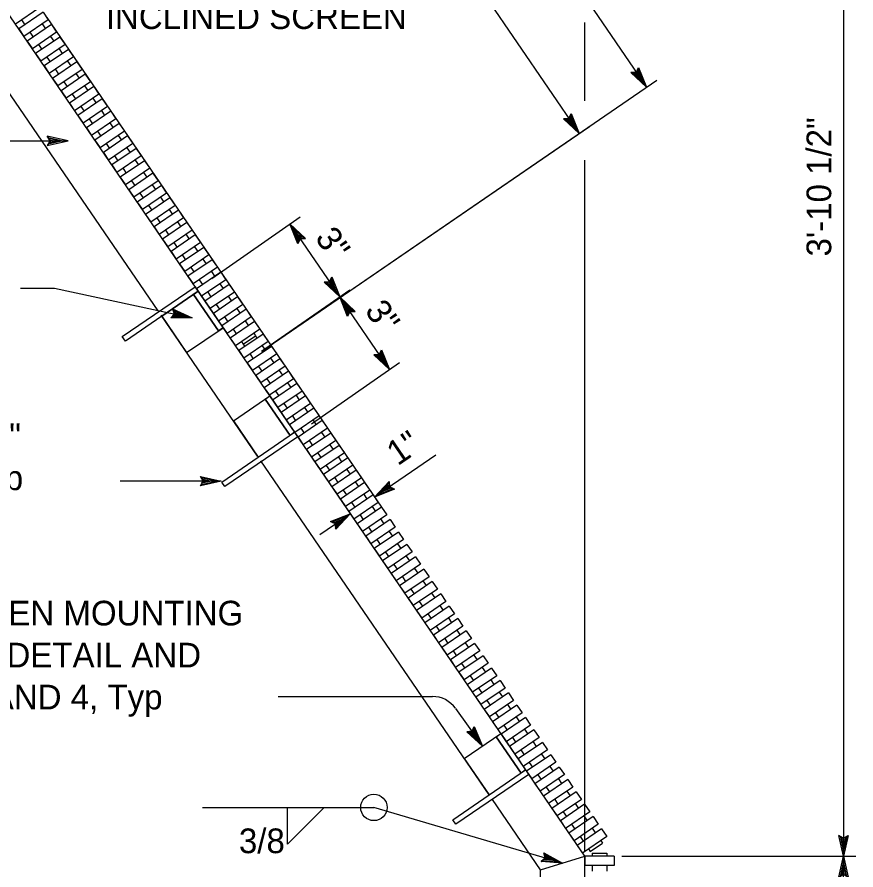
# Model space of a CAD drawing. Extents: x -893 to 867, y -474 to 712.
# Drawn here: x 206.9 to 444.6, y 83.2 to 325 of the extents above; entities that cross this region are included whole.
import ezdxf

# ---------------------------------------------------------------- set-up
doc = ezdxf.new("R2010")
doc.units = 0
doc.layers.add('df_DETAIL-anno', color=7, linetype='Continuous')

msp = doc.modelspace()

# ---------------------------------------------------------------- linework, layer by layer
at = {"layer": 'df_DETAIL-anno'}
for p, q in [((216.02, 552.8), (385.32, 305.13)), ((367.79, 87.05), (102.64, 474.95)), ((441.15, 474.95), (441.15, 87.05)), ((246.9, 241.76), (106.87, 446.61)), ((281.58, 415.86), (366.23, 292.03)), ((213.36, 327.75), (206.48, 323.04)), ((214.29, 326.38), (207.41, 321.68)), ((208.2, 324.22), (209.13, 322.86)), ((215.75, 324.24), (208.87, 319.53)), ((214.29, 326.38), (215.75, 324.24)), ((215.33, 324.86), (310.23, 186.03)), ((207.41, 321.68), (208.87, 319.53)), ((216.68, 322.87), (209.81, 318.17)), ((214.03, 323.06), (214.97, 321.7)), ((216.68, 322.87), (218.15, 320.73)), ((367.79, 301.23), (367.79, 323.5)), ((210.59, 320.71), (211.53, 319.35)), ((218.15, 320.73), (211.27, 316.03)), ((219.08, 319.37), (212.2, 314.66)), ((216.43, 319.55), (217.36, 318.19)), ((219.08, 319.37), (220.55, 317.22)), ((209.81, 318.17), (211.27, 316.03)), ((212.99, 317.2), (213.92, 315.84)), ((220.55, 317.22), (213.67, 312.52)), ((212.2, 314.66), (213.67, 312.52)), ((221.48, 315.86), (214.6, 311.16)), ((218.83, 316.04), (219.76, 314.68)), ((221.48, 315.86), (222.95, 313.71)), ((215.39, 313.69), (216.32, 312.33)), ((222.95, 313.71), (216.07, 309.01)), ((223.88, 312.35), (217, 307.65)), ((221.23, 312.54), (222.16, 311.17)), ((223.88, 312.35), (225.35, 310.2)), ((214.6, 311.16), (216.07, 309.01)), ((217.79, 310.18), (218.72, 308.82)), ((225.35, 310.2), (218.47, 305.5)), ((217, 307.65), (218.47, 305.5)), ((226.28, 308.84), (219.4, 304.14)), ((223.63, 309.03), (224.56, 307.67)), ((226.28, 308.84), (227.74, 306.69)), ((220.19, 306.68), (221.12, 305.31)), ((227.74, 306.69), (220.87, 301.99)), ((228.68, 305.33), (221.8, 300.63)), ((226.02, 305.52), (226.96, 304.16)), ((228.68, 305.33), (230.14, 303.19)), ((276.26, 230.25), (388.2, 307.12)), ((219.4, 304.14), (220.87, 301.99)), ((222.59, 303.17), (223.52, 301.81)), ((230.14, 303.19), (223.26, 298.48)), ((221.8, 300.63), (223.26, 298.48)), ((231.07, 301.82), (224.19, 297.12)), ((228.42, 302.01), (229.35, 300.65)), ((231.07, 301.82), (232.54, 299.68)), ((224.98, 299.66), (225.91, 298.3)), ((232.54, 299.68), (225.66, 294.97)), ((233.47, 298.32), (226.59, 293.61)), ((230.82, 298.5), (231.75, 297.14)), ((233.47, 298.32), (234.94, 296.17)), ((224.19, 297.12), (225.66, 294.97)), ((227.38, 296.15), (228.31, 294.79)), ((234.94, 296.17), (228.06, 291.47)), ((226.59, 293.61), (228.06, 291.47)), ((235.87, 294.81), (228.99, 290.1)), ((229.78, 292.64), (230.71, 291.28)), ((237.34, 292.66), (230.46, 287.96)), ((233.22, 294.99), (234.15, 293.63)), ((235.87, 294.81), (237.34, 292.66)), ((276.26, 230.25), (369.12, 294.01)), ((238.27, 291.3), (231.39, 286.6)), ((235.62, 291.48), (236.55, 290.12)), ((238.27, 291.3), (239.74, 289.15)), ((185.77, 289.95), (221.4, 289.95)), ((228.99, 290.1), (230.46, 287.96)), ((232.18, 289.13), (233.11, 287.77)), ((239.74, 289.15), (232.86, 284.45)), ((240.67, 287.79), (233.79, 283.09)), ((238.02, 287.98), (238.95, 286.61)), ((240.67, 287.79), (242.13, 285.64)), ((231.39, 286.6), (232.86, 284.45)), ((234.58, 285.63), (235.51, 284.26)), ((242.13, 285.64), (235.25, 280.94)), ((233.79, 283.09), (235.25, 280.94)), ((243.06, 284.28), (236.19, 279.58)), ((240.41, 284.47), (241.34, 283.11)), ((243.06, 284.28), (244.53, 282.14)), ((367.79, 88.54), (367.79, 284.49)), ((236.97, 282.12), (237.9, 280.75)), ((244.53, 282.14), (237.65, 277.43)), ((245.46, 280.77), (238.58, 276.07)), ((242.81, 280.96), (243.74, 279.6)), ((245.46, 280.77), (246.93, 278.63)), ((236.19, 279.58), (237.65, 277.43)), ((239.37, 278.61), (240.3, 277.25)), ((246.93, 278.63), (240.05, 273.92)), ((238.58, 276.07), (240.05, 273.92)), ((247.86, 277.26), (240.98, 272.56)), ((245.21, 277.45), (246.14, 276.09)), ((247.86, 277.26), (249.33, 275.12)), ((241.77, 275.1), (242.7, 273.74)), ((249.33, 275.12), (242.45, 270.42)), ((250.26, 273.76), (243.38, 269.05)), ((247.61, 273.94), (248.54, 272.58)), ((250.26, 273.76), (251.73, 271.61)), ((240.98, 272.56), (242.45, 270.42)), ((244.17, 271.59), (245.1, 270.23)), ((251.73, 271.61), (244.85, 266.91)), ((243.38, 269.05), (244.85, 266.91)), ((252.66, 270.25), (245.78, 265.55)), ((250.01, 270.43), (250.94, 269.07)), ((252.66, 270.25), (254.12, 268.1)), ((246.57, 268.08), (247.5, 266.72)), ((254.12, 268.1), (247.24, 263.4)), ((255.06, 266.74), (248.18, 262.04)), ((252.4, 266.93), (253.34, 265.56)), ((255.06, 266.74), (256.52, 264.59)), ((262.13, 250.92), (287.13, 268.35)), ((284.26, 266.35), (298.36, 245.71)), ((245.78, 265.55), (247.24, 263.4)), ((248.96, 264.57), (249.9, 263.21)), ((256.52, 264.59), (249.64, 259.89)), ((248.18, 262.04), (249.64, 259.89)), ((257.45, 263.23), (250.57, 258.53)), ((254.8, 263.42), (255.73, 262.06)), ((257.45, 263.23), (258.92, 261.08)), ((251.36, 261.07), (252.29, 259.7)), ((258.92, 261.08), (252.04, 256.38)), ((259.85, 259.72), (252.97, 255.02)), ((257.2, 259.91), (258.13, 258.55)), ((259.85, 259.72), (261.32, 257.58)), ((250.57, 258.53), (252.04, 256.38)), ((253.76, 257.56), (254.69, 256.2)), ((261.32, 257.58), (254.44, 252.87)), ((259.6, 256.4), (260.53, 255.04)), ((252.97, 255.02), (254.44, 252.87)), ((262.25, 256.21), (255.37, 251.51)), ((256.16, 254.05), (257.09, 252.69)), ((263.72, 254.07), (256.84, 249.37)), ((262.25, 256.21), (263.72, 254.07)), ((264.65, 252.71), (257.77, 248)), ((262, 252.89), (262.93, 251.53)), ((264.65, 252.71), (266.12, 250.56)), ((255.37, 251.51), (256.84, 249.37)), ((258.56, 250.54), (259.49, 249.18)), ((266.12, 250.56), (259.24, 245.86)), ((267.05, 249.2), (260.17, 244.49)), ((264.4, 249.38), (265.33, 248.02)), ((267.05, 249.2), (268.51, 247.05)), ((236.75, 234.45), (257.39, 248.56)), ((258.27, 247.27), (237.63, 233.16)), ((247.95, 240.22), (258.27, 247.27)), ((257.39, 248.56), (258.27, 247.27)), ((257.77, 248), (259.24, 245.86)), ((258.27, 247.27), (265.32, 236.95)), ((260.96, 247.03), (261.89, 245.67)), ((268.51, 247.05), (261.63, 242.35)), ((276.24, 230.28), (301.23, 247.71)), ((276.24, 230.28), (301.23, 247.71)), ((256.98, 246.39), (264.03, 236.07)), ((260.17, 244.49), (261.63, 242.35)), ((269.44, 245.69), (262.56, 240.99)), ((266.79, 245.88), (267.72, 244.51)), ((269.44, 245.69), (270.91, 243.54)), ((312.47, 225.07), (298.36, 245.71)), ((263.35, 243.52), (264.28, 242.16)), ((270.91, 243.54), (264.03, 238.84)), ((271.84, 242.18), (264.96, 237.48)), ((269.19, 242.37), (270.12, 241)), ((271.84, 242.18), (273.31, 240.03)), ((275.11, 200.48), (247.78, 240.47)), ((247.95, 240.22), (255, 229.9)), ((262.56, 240.99), (264.03, 238.84)), ((265.75, 240.02), (266.68, 238.65)), ((273.31, 240.03), (266.43, 235.33)), ((264.96, 237.48), (266.43, 235.33)), ((274.24, 238.67), (267.36, 233.97)), ((271.59, 238.86), (272.52, 237.5)), ((274.24, 238.67), (275.71, 236.53)), ((255, 229.9), (265.32, 236.95)), ((268.15, 236.51), (269.08, 235.14)), ((275.71, 236.53), (268.83, 231.82)), ((276.65, 235.15), (269.77, 230.45)), ((271.02, 232.31), (274.46, 234.66)), ((273.99, 235.35), (274.46, 234.66)), ((274.46, 234.66), (274.93, 233.97)), ((276.65, 235.15), (278.12, 233)), ((237.63, 233.16), (236.75, 234.45)), ((267.36, 233.97), (268.83, 231.82)), ((270.55, 233), (271.02, 232.31)), ((271.02, 232.31), (271.49, 231.62)), ((278.12, 233), (271.24, 228.3)), ((269.77, 230.45), (271.24, 228.3)), ((279.05, 231.64), (272.17, 226.94)), ((276.4, 231.83), (277.33, 230.47)), ((279.05, 231.64), (280.51, 229.49)), ((272.96, 229.48), (273.89, 228.11)), ((280.51, 229.49), (273.63, 224.79)), ((281.44, 228.13), (274.57, 223.43)), ((278.79, 228.32), (279.73, 226.96)), ((281.44, 228.13), (282.91, 225.99)), ((271.93, 227.28), (271.93, 227.28)), ((272.17, 226.94), (273.63, 224.79)), ((275.35, 225.97), (276.29, 224.61)), ((282.91, 225.99), (276.03, 221.28)), ((290.35, 209.64), (315.34, 227.07)), ((274.57, 223.43), (276.03, 221.28)), ((283.84, 224.62), (276.96, 219.92)), ((281.19, 224.81), (282.12, 223.45)), ((283.84, 224.62), (285.31, 222.48)), ((277.75, 222.46), (278.68, 221.1)), ((285.31, 222.48), (278.43, 217.77)), ((286.24, 221.12), (279.36, 216.41)), ((283.59, 221.3), (284.52, 219.94)), ((286.24, 221.12), (287.71, 218.97)), ((276.96, 219.92), (278.43, 217.77)), ((280.15, 218.95), (281.08, 217.59)), ((287.71, 218.97), (280.83, 214.27)), ((285.99, 217.79), (286.92, 216.43)), ((268.23, 210.55), (278.55, 217.6)), ((277.26, 216.72), (284.31, 206.4)), ((278.55, 217.6), (285.6, 207.28)), ((279.36, 216.41), (280.83, 214.27)), ((288.64, 217.61), (281.76, 212.9)), ((282.55, 215.44), (283.48, 214.08)), ((290.11, 215.46), (283.23, 210.76)), ((288.64, 217.61), (290.11, 215.46)), ((281.76, 212.9), (283.23, 210.76)), ((291.04, 214.1), (284.16, 209.4)), ((288.39, 214.28), (289.32, 212.92)), ((291.04, 214.1), (292.5, 211.95)), ((268.23, 210.55), (275.28, 200.23)), ((284.95, 211.93), (285.88, 210.57)), ((292.5, 211.95), (285.63, 207.25)), ((293.44, 210.59), (286.56, 205.89)), ((290.78, 210.78), (291.72, 209.41)), ((293.44, 210.59), (294.9, 208.44)), ((284.16, 209.4), (285.63, 207.25)), ((287.35, 208.43), (288.28, 207.06)), ((294.9, 208.44), (288.02, 203.74)), ((264.96, 193.18), (285.6, 207.28)), ((286.48, 205.99), (265.84, 191.89)), ((275.28, 200.23), (285.6, 207.28)), ((285.6, 207.28), (286.48, 205.99)), ((286.56, 205.89), (288.02, 203.74)), ((295.83, 207.08), (288.95, 202.38)), ((293.18, 207.27), (294.11, 205.91)), ((295.83, 207.08), (297.3, 204.94)), ((289.74, 204.92), (290.67, 203.55)), ((297.3, 204.94), (290.42, 200.23)), ((298.23, 203.57), (291.35, 198.87)), ((295.58, 203.76), (296.51, 202.4)), ((298.23, 203.57), (299.7, 201.43)), ((288.95, 202.38), (290.42, 200.23)), ((289.45, 201.66), (303.35, 181.33)), ((292.14, 201.41), (293.07, 200.05)), ((299.7, 201.43), (292.82, 196.72)), ((325.62, 200.79), (308.25, 188.92)), ((340.74, 104.47), (275.99, 199.19)), ((291.35, 198.87), (292.82, 196.72)), ((300.63, 200.06), (293.75, 195.36)), ((297.98, 200.25), (298.91, 198.89)), ((300.63, 200.06), (302.1, 197.92)), ((294.54, 197.9), (295.47, 196.54)), ((302.1, 197.92), (295.22, 193.22)), ((303.03, 196.56), (296.15, 191.85)), ((300.38, 196.74), (301.31, 195.38)), ((303.03, 196.56), (304.5, 194.41)), ((293.75, 195.36), (295.22, 193.22)), ((296.94, 194.39), (297.87, 193.03)), ((304.5, 194.41), (297.62, 189.71)), ((264.79, 193.43), (236.16, 193.43)), ((265.84, 191.89), (264.96, 193.18)), ((296.15, 191.85), (297.62, 189.71)), ((305.43, 193.05), (298.55, 188.35)), ((302.78, 193.23), (303.71, 191.87)), ((305.43, 193.05), (306.89, 190.9)), ((299.34, 190.88), (300.27, 189.52)), ((306.89, 190.9), (300.01, 186.2)), ((307.82, 189.54), (300.95, 184.84)), ((305.17, 189.73), (306.1, 188.36)), ((307.82, 189.54), (309.29, 187.39)), ((298.55, 188.35), (300.01, 186.2)), ((301.73, 187.37), (302.66, 186.01)), ((309.29, 187.39), (302.41, 182.69)), ((307.57, 186.22), (308.5, 184.86)), ((292.7, 178.29), (301.37, 184.21)), ((300.95, 184.84), (302.41, 182.69)), ((310.22, 186.03), (303.34, 181.33)), ((304.13, 183.87), (305.06, 182.5)), ((311.69, 183.88), (304.81, 179.18)), ((310.22, 186.03), (311.69, 183.88)), ((312.62, 182.52), (305.74, 177.82)), ((309.97, 182.71), (310.9, 181.35)), ((312.62, 182.52), (314.09, 180.38)), ((303.34, 181.33), (304.81, 179.18)), ((306.53, 180.36), (307.46, 179)), ((314.09, 180.38), (307.21, 175.67)), ((315.02, 179.01), (308.14, 174.31)), ((312.37, 179.2), (313.3, 177.84)), ((315.02, 179.01), (316.49, 176.87)), ((305.74, 177.82), (307.21, 175.67)), ((308.93, 176.85), (309.86, 175.49)), ((316.49, 176.87), (309.61, 172.17)), ((308.14, 174.31), (309.61, 172.17)), ((317.42, 175.51), (310.54, 170.8)), ((314.77, 175.69), (315.7, 174.33)), ((317.42, 175.51), (318.88, 173.36)), ((311.33, 173.34), (312.26, 171.98)), ((318.88, 173.36), (312, 168.66)), ((319.82, 172), (312.94, 167.29)), ((317.16, 172.18), (318.1, 170.82)), ((319.82, 172), (321.28, 169.85)), ((310.54, 170.8), (312, 168.66)), ((313.72, 169.83), (314.66, 168.47)), ((321.28, 169.85), (314.4, 165.15)), ((312.94, 167.29), (314.4, 165.15)), ((322.21, 168.49), (315.33, 163.79)), ((319.56, 168.68), (320.49, 167.31)), ((322.21, 168.49), (323.68, 166.34)), ((316.12, 166.32), (317.05, 164.96)), ((323.68, 166.34), (316.8, 161.64)), ((324.61, 164.98), (317.73, 160.28)), ((321.96, 165.17), (322.89, 163.8)), ((324.61, 164.98), (326.08, 162.83)), ((315.33, 163.79), (316.8, 161.64)), ((318.52, 162.82), (319.45, 161.45)), ((326.08, 162.83), (319.2, 158.13)), ((317.73, 160.28), (319.2, 158.13)), ((327.01, 161.47), (320.13, 156.77)), ((324.36, 161.66), (325.29, 160.3)), ((327.01, 161.47), (328.48, 159.33)), ((320.92, 159.31), (321.85, 157.94)), ((328.48, 159.33), (321.6, 154.62)), ((329.41, 157.96), (322.53, 153.26)), ((326.76, 158.15), (327.69, 156.79)), ((329.41, 157.96), (330.88, 155.82)), ((320.13, 156.77), (321.6, 154.62)), ((323.32, 155.8), (324.25, 154.44)), ((330.88, 155.82), (324, 151.11)), ((322.53, 153.26), (324, 151.11)), ((331.81, 154.45), (324.93, 149.75)), ((329.16, 154.64), (330.09, 153.28)), ((331.81, 154.45), (333.27, 152.31)), ((325.72, 152.29), (326.65, 150.93)), ((333.27, 152.31), (326.39, 147.61)), ((334.2, 150.95), (327.32, 146.24)), ((331.55, 151.13), (332.48, 149.77)), ((334.2, 150.95), (335.67, 148.8)), ((324.93, 149.75), (326.39, 147.61)), ((328.11, 148.78), (329.04, 147.42)), ((335.67, 148.8), (328.79, 144.1)), ((333.95, 147.62), (334.88, 146.26)), ((327.32, 146.24), (328.79, 144.1)), ((336.6, 147.44), (329.72, 142.74)), ((330.51, 145.27), (331.44, 143.91)), ((338.07, 145.29), (331.19, 140.59)), ((336.6, 147.44), (338.07, 145.29)), ((329.72, 142.74), (331.19, 140.59)), ((339, 143.93), (332.12, 139.23)), ((336.35, 144.12), (337.28, 142.75)), ((339, 143.93), (340.47, 141.78)), ((332.91, 141.76), (333.84, 140.4)), ((340.47, 141.78), (333.59, 137.08)), ((341.4, 140.42), (334.52, 135.72)), ((338.75, 140.61), (339.68, 139.25)), ((341.4, 140.42), (342.87, 138.27)), ((332.12, 139.23), (333.59, 137.08)), ((335.31, 138.26), (336.24, 136.89)), ((342.87, 138.27), (335.99, 133.57)), ((334.52, 135.72), (335.99, 133.57)), ((343.8, 136.91), (336.92, 132.21)), ((341.15, 137.1), (342.08, 135.74)), ((343.8, 136.91), (345.26, 134.77)), ((337.71, 134.75), (338.64, 133.39)), ((345.26, 134.77), (338.38, 130.06)), ((346.2, 133.4), (339.32, 128.7)), ((343.54, 133.59), (344.48, 132.23)), ((346.2, 133.4), (347.66, 131.26)), ((280.91, 132.36), (324.68, 132.36)), ((336.92, 132.21), (338.38, 130.06)), ((340.1, 131.24), (341.04, 129.88)), ((347.66, 131.26), (340.78, 126.56)), ((331.19, 129.01), (338.84, 118.32)), ((339.32, 128.7), (340.78, 126.56)), ((348.59, 129.9), (341.71, 125.19)), ((345.94, 130.08), (346.87, 128.72)), ((348.59, 129.9), (350.06, 127.75)), ((342.5, 127.73), (343.43, 126.37)), ((350.06, 127.75), (343.18, 123.05)), ((350.99, 126.39), (344.11, 121.68)), ((348.34, 126.57), (349.27, 125.21)), ((350.99, 126.39), (352.46, 124.24)), ((341.71, 125.19), (343.18, 123.05)), ((344.9, 124.22), (345.83, 122.86)), ((352.46, 124.24), (345.58, 119.54)), ((333.68, 114.79), (344, 121.84)), ((342.71, 120.96), (349.77, 110.64)), ((344, 121.84), (351.06, 111.53)), ((344.11, 121.68), (345.58, 119.54)), ((353.39, 122.88), (346.51, 118.18)), ((350.74, 123.07), (351.67, 121.7)), ((353.39, 122.88), (354.86, 120.73)), ((347.3, 120.71), (348.23, 119.35)), ((354.86, 120.73), (347.98, 116.03)), ((355.79, 119.37), (348.91, 114.67)), ((353.14, 119.56), (354.07, 118.19)), ((355.79, 119.37), (357.26, 117.22)), ((346.51, 118.18), (347.98, 116.03)), ((349.7, 117.21), (350.63, 115.84)), ((357.26, 117.22), (350.38, 112.52)), ((333.68, 114.79), (340.74, 104.47)), ((348.91, 114.67), (350.38, 112.52)), ((358.19, 115.86), (351.31, 111.16)), ((352.1, 113.7), (353.03, 112.34)), ((359.65, 113.72), (352.77, 109.01)), ((355.54, 116.05), (356.47, 114.69)), ((358.19, 115.86), (359.65, 113.72)), ((330.42, 97.42), (351.06, 111.53)), ((340.74, 104.47), (351.06, 111.53)), ((351.06, 111.53), (351.94, 110.24)), ((360.58, 112.35), (353.7, 107.65)), ((357.93, 112.54), (358.86, 111.18)), ((360.58, 112.35), (362.05, 110.21)), ((351.94, 110.24), (331.3, 96.13)), ((351.31, 111.16), (352.77, 109.01)), ((354.49, 110.19), (355.42, 108.83)), ((362.05, 110.21), (355.17, 105.5)), ((362.98, 108.85), (356.1, 104.14)), ((360.33, 109.03), (361.26, 107.67)), ((362.98, 108.85), (364.45, 106.7)), ((353.7, 107.65), (355.17, 105.5)), ((356.89, 106.68), (357.82, 105.32)), ((364.45, 106.7), (357.57, 102)), ((356.1, 104.14), (357.57, 102)), ((365.38, 105.34), (358.5, 100.63)), ((362.73, 105.52), (363.66, 104.16)), ((365.38, 105.34), (366.85, 103.19)), ((355.29, 83.19), (341.62, 103.18)), ((359.29, 103.17), (360.22, 101.81)), ((366.85, 103.19), (359.97, 98.49)), ((367.78, 101.83), (360.9, 97.13)), ((365.13, 102.01), (366.06, 100.65)), ((367.78, 101.83), (369.25, 99.68)), ((259.53, 100.91), (308.06, 100.91)), ((283.61, 90.51), (283.61, 100.91)), ((283.61, 90.51), (294.01, 100.91)), ((361.54, 85.12), (308.06, 100.91)), ((358.5, 100.63), (359.97, 98.49)), ((361.69, 99.66), (362.62, 98.3)), ((369.25, 99.68), (362.37, 94.98)), ((331.3, 96.13), (330.42, 97.42)), ((360.9, 97.13), (362.37, 94.98)), ((370.18, 98.32), (363.3, 93.62)), ((367.53, 98.51), (368.46, 97.14)), ((370.18, 98.32), (371.64, 96.17)), ((364.09, 96.15), (365.02, 94.79)), ((371.64, 96.17), (364.76, 91.47)), ((372.58, 94.81), (365.7, 90.11)), ((369.92, 95), (370.86, 93.64)), ((372.58, 94.81), (374.04, 92.66)), ((363.3, 93.62), (364.76, 91.47)), ((366.48, 92.65), (367.42, 91.28)), ((374.04, 92.66), (367.16, 87.96)), ((365.7, 90.11), (367.16, 87.96)), ((369.35, 88.45), (372.79, 90.8)), ((372.32, 91.49), (372.79, 90.8)), ((376.12, 87.07), (367.79, 87.07)), ((367.79, 87.07), (367.79, 84.47)), ((368.88, 89.14), (369.35, 88.45)), ((369.87, 87.9), (369.87, 87.07)), ((369.87, 87.9), (374.04, 87.9)), ((374.04, 87.9), (374.04, 87.07)), ((376.12, 87.07), (376.12, 84.47)), ((355.29, 83.19), (367.79, 87.05)), ((367.79, 6.32), (367.79, 87.05)), ((378.29, 87.05), (444.65, 87.05)), ((378.29, 87.05), (444.65, 87.05)), ((441.15, 3.2), (441.15, 87.05)), ((355.29, 58.97), (355.29, 83.19)), ((376.12, 84.47), (367.79, 84.47)), ((369.87, 84.47), (369.87, 82.82)), ((374.04, 84.47), (374.04, 82.82))]:
    msp.add_line(p, q, dxfattribs=at)
for points in [[(383.07, 310.75), (385.32, 305.13), (380.9, 309.27), (381.31, 309.29), (384.54, 306.26), (382.9, 310.38), (382.73, 310.02), (383.78, 307.38), (381.72, 309.32), (382.12, 309.34), (383.02, 308.5), (382.56, 309.65), (382.43, 309.36), (380.9, 309.27), (382.43, 309.36)], [(363.99, 297.65), (366.23, 292.03), (361.82, 296.17), (362.22, 296.19), (365.45, 293.16), (363.82, 297.28), (363.65, 296.91), (364.7, 294.27), (362.63, 296.21), (363.04, 296.24), (363.93, 295.4), (363.47, 296.54), (363.34, 296.25), (361.82, 296.17), (363.34, 296.25)], [(215.5, 288.63), (221.4, 289.95), (215.5, 291.26), (215.71, 290.91), (220.03, 289.96), (215.71, 288.98), (215.91, 289.33), (218.68, 289.95), (215.92, 290.56), (216.13, 290.21), (217.32, 289.95), (216.12, 289.68), (216.29, 289.95), (215.5, 291.26), (216.29, 289.95)], [(286.5, 260.73), (284.26, 266.35), (288.67, 262.21), (288.26, 262.19), (285.03, 265.22), (286.67, 261.1), (286.84, 261.47), (285.79, 264.1), (287.86, 262.17), (287.45, 262.14), (286.56, 262.98), (287.01, 261.84), (287.14, 262.13), (288.67, 262.21), (287.14, 262.13)], [(296.12, 251.33), (298.36, 245.71), (293.95, 249.85), (294.36, 249.87), (297.59, 246.84), (295.95, 250.96), (295.78, 250.59), (296.83, 247.96), (294.76, 249.9), (295.17, 249.92), (296.06, 249.08), (295.61, 250.22), (295.48, 249.94), (293.95, 249.85), (295.48, 249.94)], [(256.98, 246.39), (258.27, 247.27), (265.32, 236.95), (264.03, 236.07)], [(300.61, 240.09), (298.36, 245.71), (302.78, 241.57), (302.37, 241.55), (299.14, 244.58), (300.78, 240.46), (300.95, 240.83), (299.9, 243.47), (301.96, 241.53), (301.56, 241.5), (300.66, 242.34), (301.12, 241.2), (301.25, 241.49), (302.78, 241.57), (301.25, 241.49)], [(251.03, 242.28), (256.52, 239.74), (250.47, 239.71), (250.75, 240.01), (255.18, 240.03), (251.16, 241.9), (251.29, 241.51), (253.87, 240.32), (251.03, 240.31), (251.31, 240.6), (252.54, 240.61), (251.42, 241.12), (251.52, 240.83), (250.47, 239.71), (251.52, 240.83)], [(310.23, 230.69), (312.47, 225.07), (308.06, 229.21), (308.46, 229.23), (311.7, 226.2), (310.06, 230.32), (309.89, 229.95), (310.94, 227.32), (308.87, 229.26), (309.28, 229.28), (310.17, 228.44), (309.72, 229.58), (309.58, 229.3), (308.06, 229.21), (309.58, 229.3)], [(277.26, 216.72), (278.55, 217.6), (285.6, 207.28), (284.31, 206.4)], [(258.89, 194.75), (264.79, 193.43), (258.89, 192.12), (259.1, 192.47), (263.42, 193.42), (259.09, 194.4), (259.3, 194.05), (262.07, 193.43), (259.31, 192.82), (259.52, 193.17), (260.71, 193.43), (259.51, 193.7), (259.67, 193.43), (258.89, 192.12), (259.67, 193.43)], [(313.87, 191.16), (308.25, 188.92), (312.39, 193.33), (312.41, 192.92), (309.38, 189.69), (313.5, 191.33), (313.13, 191.5), (310.5, 190.45), (312.43, 192.52), (312.46, 192.11), (311.62, 191.22), (312.76, 191.67), (312.48, 191.81), (312.39, 193.33), (312.48, 191.81)], [(295.75, 181.97), (301.37, 184.21), (297.23, 179.8), (297.21, 180.21), (300.24, 183.44), (296.12, 181.8), (296.49, 181.63), (299.12, 182.68), (297.19, 180.61), (297.16, 181.02), (298, 181.92), (296.86, 181.46), (297.15, 181.33), (297.23, 179.8), (297.15, 181.33)], [(336.51, 123.9), (338.84, 118.32), (334.36, 122.38), (334.77, 122.41), (338.05, 119.43), (336.35, 123.53), (336.18, 123.16), (337.27, 120.54), (335.18, 122.44), (335.58, 122.47), (336.49, 121.65), (336.02, 122.79), (335.89, 122.5), (334.36, 122.38), (335.89, 122.5)], [(342.71, 120.96), (344, 121.84), (351.06, 111.53), (349.77, 110.64)], [(442.47, 92.96), (441.15, 87.05), (439.84, 92.96), (440.19, 92.75), (441.14, 88.42), (442.12, 92.75), (441.77, 92.54), (441.15, 89.77), (440.54, 92.54), (440.89, 92.33), (441.15, 91.13), (441.42, 92.33), (441.15, 92.17), (439.84, 92.96), (441.15, 92.17)], [(356.25, 88.06), (361.54, 85.12), (355.5, 85.54), (355.8, 85.81), (360.22, 85.5), (356.35, 87.66), (356.45, 87.27), (358.93, 85.89), (356.1, 86.09), (356.4, 86.36), (357.62, 86.28), (356.55, 86.88), (356.63, 86.57), (355.5, 85.54), (356.63, 86.57)], [(439.83, 81.15), (441.15, 87.05), (442.46, 81.15), (442.11, 81.36), (441.15, 85.68), (440.18, 81.35), (440.53, 81.56), (441.15, 84.33), (441.76, 81.57), (441.41, 81.78), (441.15, 82.97), (440.88, 81.77), (441.15, 81.93), (442.46, 81.15), (441.15, 81.93)]]:
    msp.add_lwpolyline(points, close=True, dxfattribs=at)
msp.add_lwpolyline([(207.96, 248.19), (217.56, 248.19), (256.52, 239.74)], dxfattribs=at)
msp.add_circle((308.06, 100.91), 3.75, dxfattribs=at)
msp.add_arc((324.68, 124.36), 8, 35.5929, 90, dxfattribs=at)

# ---------------------------------------------------------------- texts
for s, p in [('INCLINED SCREEN', (232.09, 321.63)), ('TO FIT BAR 1 1/2" x 3/16"', (98.39, 202.78)), ('WELD ALL AROUND, Typ', (98.39, 190.88)), ('SEE SCREEN MOUNTING', (157.13, 152.51)), ('BRACKET DETAIL AND', (157.13, 140.61)), ('NOTES 3 AND 4, Typ', (157.13, 128.71)), ('3/8', (269.81, 87.94))]:
    msp.add_text(s, height=7, dxfattribs=at).set_placement(p)
for s, rotation, p in [('3\'-10 1/2"', 90, (437.65, 257.14)), ('3"', 304.3541, (291.18, 262.43)), ('3"', 304.3541, (305.28, 241.79)), ('1"', 34.3541, (314.8, 197.63))]:
    msp.add_text(s, height=7, rotation=rotation, dxfattribs=at).set_placement(p)

doc.saveas('drawing.dxf')
